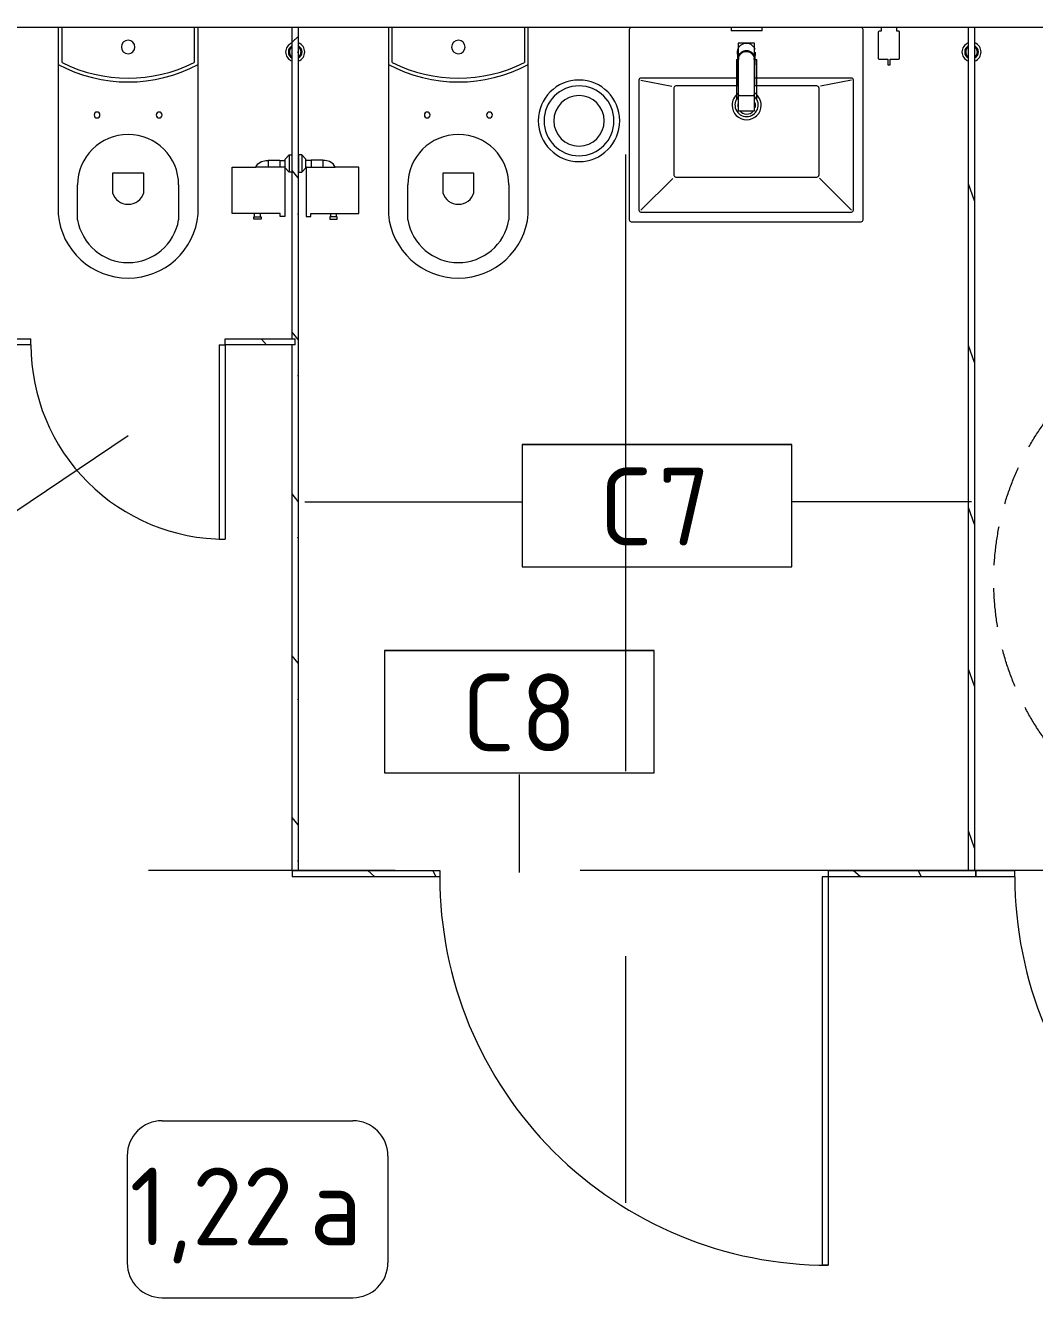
# Model space of a CAD drawing. Header units: millimetres. Extents: x 957 to 67880, y -2706 to 27400.
# Drawn here: x 39536 to 42133, y 6700 to 9975 of the extents above; entities that cross this region are included whole.
import ezdxf

# ---------------------------------------------------------------- set-up
doc = ezdxf.new("R2010")
doc.units = ezdxf.units.MM
doc.linetypes.add('200_ШТРИХ__ш1_п0_6_', pattern=[160, 100, -60])
doc.linetypes.add('Осевая', pattern=[3175, 635, -476.25, 1587.5, -476.25])
for name, color, linetype, lineweight in [('0-1', 7, 'Continuous', 9), ('A-DETL-GENF', 7, 'Continuous', 9), ('A-DOOR', 7, 'Continuous', 9), ('A-GENM', 7, 'Continuous', 9), ('A-GENM-IDEN', 7, 'Continuous', 9), ('I-FURN-IDEN', 7, 'Continuous', 9), ('I-WALL', 7, 'Continuous', 9), ('P-SANR-FIXT-2', 7, 'Continuous', 13), ('Оси-2', 7, 'Осевая', 9)]:
    doc.layers.add(name, color=color, linetype=linetype, lineweight=lineweight)
for name, color, linetype, lineweight, true_color in [('A-DOOR-1', 7, 'Continuous', 9, 0xc0c0c0), ('I-FURN-1', 9, 'Continuous', 9, 0x808080), ('I-FURN-2', 9, '200_ШТРИХ__ш1_п0_6_', 9, 0x808080), ('P-SANR-FIXT-1', 9, 'Continuous', 13, 0x808080)]:
    doc.layers.add(name, color=color, linetype=linetype, lineweight=lineweight, true_color=true_color)
doc.styles.add('GOST Common_4', font='GOST_Common.ttf', dxfattribs={"height": 200})
pattern_1 = [(288.435, (99033.21, 7791), (416.50086, -832.99954), [158.05, -1159.038]), (319.399, (99083.19, 7641.06), (2499.010644, -2082.486787), [76.799, -3763.143]), (316.848, (98725, 7591.08), (6247.5402574, -5830.957739), [182.691, -8951.868]), (289.983, (98858.28, 7466.13), (1249.49393, -3332.002656), [97.5, -4777.508]), (270, (98891.6, 7791), (416.5, -416.5), [83.3, -333.2]), (298.443, (98891.6, 7707.7), (-2915.5071394, 5414.4962996), [227.365, -11140.87]), (264.289, (98999.89, 7507.78), (416.5263, 3748.496867), [83.716, -4102.058]), (309.806, (98991.56, 7424.48), (-1666.01521, 2082.48651), [65.059, -3187.91])]

# ---------------------------------------------------------------- blocks, each defined once
blk = doc.blocks.new('FRT_2D_Символ _разворот МГН_1 - D1_4_Символ доступности разворота МГН _360__-18618045-План расстановки мебели и оборудования 3 этажа в осях 23-33')
at = {"layer": 'I-FURN-1'}
for p, q in [((0, 60.4), (0, -59.6)), ((-65, 0), (65, 0))]:
    blk.add_line(p, q, dxfattribs=at)
at = {"layer": 'I-FURN-2'}
for p, q in [((-300, 325.4), (-300, -185.8)), ((-300, 325.4), (-200, 325.4)), ((-200, 195.4), (-200, 325.4)), ((200, 325.4), (300, 325.4)), ((200, 195.4), (200, 325.4)), ((300, 325.4), (300, -185.8)), ((-200, 195.4), (200, 195.4)), ((-300, -185.8), (-250, -185.8)), ((-250, -185.8), (-250, -435.8)), ((300, -185.8), (250, -185.8)), ((250, -185.8), (250, -435.8)), ((-200, -435.8), (-250, -435.8)), ((-200, -435.8), (-200, -645.8)), ((200, -435.8), (250, -435.8)), ((200, -435.8), (200, -645.8)), ((-200, -645.8), (200, -645.8))]:
    blk.add_line(p, q, dxfattribs=at)
blk.add_circle((0, 0), 700, dxfattribs=at)
blk = doc.blocks.new('FP_175-План расстановки мебели и оборудования 3 этажа в осях 23-33')
at = {"layer": 'A-GENM'}
for p, q in [((19.3, 8), (20.4, 6.8)), ((20.4, 6.8), (21.4, 5.5)), ((21.4, 5.5), (22.4, 4.3)), ((22.4, 4.3), (23.5, 3.1)), ((23.5, 3.1), (24.6, 1.8)), ((24.6, 1.8), (25.6, 0.6)), ((25.6, 0.6), (26.7, -0.6)), ((26.7, -0.6), (27.8, -1.8)), ((27.8, -1.8), (28.9, -3.1)), ((28.9, -3.1), (30.1, -4.3)), ((30.1, -4.3), (31.2, -5.5)), ((31.2, -5.5), (32.3, -6.8)), ((32.3, -6.8), (33.5, -8))]:
    blk.add_line(p, q, dxfattribs=at)
blk = doc.blocks.new('131_Сантехническая перегородка 7 - СП-1-30858579-План расстановки мебели и оборудования 3 этажа в осях 23-33')
at = {"layer": 'A-GENM'}
h = blk.add_hatch(dxfattribs=at)
h.set_pattern_fill('FP_40', color=256, style=0, pattern_type=2)
h.set_pattern_definition([(198.435, (9964.92, -97651.21), (-832.99954, -416.50086), [158.05, -1159.038]), (229.399, (9814.98, -97701.19), (-2082.486787, -2499.010644), [76.799, -3763.143]), (226.848, (9765, -97343), (-5830.957739, -6247.5402574), [182.691, -8951.868]), (199.983, (9640.05, -97476.28), (-3332.002656, -1249.49393), [97.5, -4777.508]), (180, (9964.9, -97509.6), (-416.5, -416.5), [83.3, -333.2]), (208.443, (9881.62, -97509.6), (5414.4962996, 2915.5071394), [227.365, -11140.87]), (174.289, (9681.7, -97617.89), (3748.496867, -416.5263), [83.716, -4102.058]), (219.806, (9598.4, -97609.56), (2082.48651, 1666.01521), [65.059, -3187.91])])
h.paths.add_polyline_path([(2165.9, 8), (45.9, 8), (45.9, -8), (796.9, -8), (796.9, 0), (812.9, 0), (812.9, -8), (2165.9, -8)])
for p, q in [((-4.1, 8), (45.9, 8)), ((45.9, 8), (2165.9, 8)), ((45.9, -8), (-4.1, -8)), ((796.9, -8), (45.9, -8)), ((2165.9, -8), (812.9, -8))]:
    blk.add_line(p, q, dxfattribs=at)
at = {"layer": 'A-GENM', "flags": 128}
for points in [[(71.5, 8), (71.1, 8.5), (70.8, 9), (70.4, 9.5), (70, 9.9), (69.6, 10.4), (69.2, 10.8), (68.8, 11.2), (68.3, 11.6), (67.8, 12), (67.3, 12.3), (66.8, 12.7), (66.3, 13), (65.8, 13.3), (65.3, 13.6), (64.7, 13.8), (64.2, 14), (63.6, 14.3), (63, 14.4), (62.4, 14.6), (61.9, 14.7), (61.3, 14.9), (60.7, 14.9), (60.1, 15), (59.5, 15.1), (58.9, 15.1), (58.3, 15.1), (57.7, 15), (57.1, 15), (56.5, 14.9), (55.9, 14.8), (55.3, 14.7), (54.7, 14.5), (54.1, 14.4), (53.5, 14.2), (53, 13.9), (52.4, 13.7), (51.9, 13.4), (51.4, 13.2), (50.8, 12.9), (50.3, 12.5), (49.8, 12.2), (49.3, 11.8), (48.9, 11.4), (48.4, 11), (48, 10.6), (47.6, 10.2), (47.2, 9.7), (46.8, 9.3), (46.4, 8.8), (46.1, 8.3), (45.9, 8)], [(45.9, -8), (46.3, -8.5), (46.6, -9), (47, -9.5), (47.4, -9.9), (47.8, -10.4), (48.2, -10.8), (48.6, -11.2), (49.1, -11.6), (49.6, -12), (50, -12.3), (50.5, -12.7), (51.1, -13), (51.6, -13.3), (52.1, -13.6), (52.7, -13.8), (53.2, -14), (53.8, -14.3), (54.4, -14.4), (54.9, -14.6), (55.5, -14.7), (56.1, -14.9), (56.7, -14.9), (57.3, -15), (57.9, -15.1), (58.5, -15.1), (59.1, -15.1), (59.7, -15), (60.3, -15), (60.9, -14.9), (61.5, -14.8), (62.1, -14.7), (62.7, -14.5), (63.3, -14.4), (63.8, -14.2), (64.4, -13.9), (65, -13.7), (65.5, -13.4), (66, -13.2), (66.6, -12.9), (67.1, -12.5), (67.6, -12.2), (68, -11.8), (68.5, -11.4), (69, -11), (69.4, -10.6), (69.8, -10.2), (70.2, -9.7), (70.6, -9.3), (70.9, -8.8), (71.3, -8.3), (71.5, -8)]]:
    blk.add_lwpolyline(points, dxfattribs=at)
at = {"layer": 'A-GENM'}
for radius, start, end in [(24.6, 19.9113, 160.0887), (17.6, 28.9731, 151.0269), (15.1, 78.8699, 146.2189), (15.1, 33.7811, 53.124), (24.6, 199.9113, 340.0887), (17.6, 208.9731, 331.0269), (15.1, 213.7811, 233.124), (15.1, 258.8699, 326.2189)]:
    blk.add_arc((58.7, 0), radius, start, end, dxfattribs=at)
blk.add_blockref('FP_175-План расстановки мебели и оборудования 3 этажа в осях 23-33', (0, 0), dxfattribs=at)
blk = doc.blocks.new('131_Сантехническая перегородка_Дверь МГН - СД-1-30883454-План расстановки мебели и оборудования 3 этажа в осях 23-33')
at = {"layer": 'A-DOOR'}
h = blk.add_hatch(dxfattribs=at)
h.set_pattern_fill('FP_42', color=256, style=0, pattern_type=2)
h.set_pattern_definition(pattern_1)
h.paths.add_polyline_path([(1390, 8), (1010, 8), (1010, -8), (1390, -8)])
at = {"layer": 'A-GENM'}
h = blk.add_hatch(dxfattribs=at)
h.set_pattern_fill('FP_42', color=256, style=0, pattern_type=2)
h.set_pattern_definition(pattern_1)
h.paths.add_polyline_path([(-350.5, 8), (-370, 8), (-370, -8), (10, -8), (10, 8)])
at = {"layer": 'A-DOOR-1'}
for p, q in [((10, 1008), (26, 1008)), ((10, 8), (10, 1008)), ((26, 8), (26, 1008)), ((10, 8), (26, 8))]:
    blk.add_line(p, q, dxfattribs=at)
blk.add_arc((10, 8), 1000, 360, 90, dxfattribs=at)
at = {"layer": 'A-GENM'}
for p, q in [((-370, 8), (10, 8)), ((-370, -8), (-370, 8)), ((10, -8), (10, 8)), ((1010, 8), (1390, 8)), ((1010, -8), (1010, 8)), ((1390, -8), (1390, 8)), ((10, -8), (-370, -8)), ((1390, -8), (1010, -8))]:
    blk.add_line(p, q, dxfattribs=at)
blk = doc.blocks.new('131_Сантехническая перегородка_Дверь 5 - СД-1-V179-План расстановки мебели и оборудования 3 этажа в осях 23-33')
at = {"layer": 'A-GENM'}
h = blk.add_hatch(dxfattribs=at)
h.set_pattern_fill('FP_46', color=256, style=0, pattern_type=2)
h.set_pattern_definition([(288.435, (97721.21, 9160), (416.50086, -832.99954), [158.05, -1159.038]), (319.399, (97771.19, 9010.06), (2499.010644, -2082.486787), [76.799, -3763.143]), (316.848, (97413, 8960.08), (6247.5402574, -5830.957739), [182.691, -8951.868]), (289.983, (97546.28, 8835.13), (1249.49393, -3332.002656), [97.5, -4777.508]), (270, (97579.6, 9160), (416.5, -416.5), [83.3, -333.2]), (298.443, (97579.6, 9076.7), (-2915.5071394, 5414.4962996), [227.365, -11140.87]), (264.289, (97687.89, 8876.78), (416.5263, 3748.496867), [83.716, -4102.058]), (309.806, (97679.56, 8793.48), (-1666.01521, 2082.48651), [65.059, -3187.91])])
h.paths.add_polyline_path([(78, 8), (70, 8), (70, -8), (250, -8), (250, 8)])
at = {"layer": 'A-DOOR-1'}
for p, q in [((266, 508), (250, 508)), ((250, 8), (250, 508)), ((266, 8), (266, 508)), ((266, 8), (250, 8))]:
    blk.add_line(p, q, dxfattribs=at)
blk.add_arc((250, 8), 500, 360, 90, dxfattribs=at)
at = {"layer": 'A-GENM'}
for p, q in [((70, 8), (250, 8)), ((70, 8), (70, -8)), ((250, 8), (250, -8)), ((750, 8), (930, 8)), ((750, 8), (750, -8)), ((930, 8), (930, -8)), ((250, -8), (70, -8)), ((930, -8), (750, -8))]:
    blk.add_line(p, q, dxfattribs=at)
blk = doc.blocks.new('131_Сантехническая перегородка 7 - СП-1-V194-План расстановки мебели и оборудования 3 этажа в осях 23-33')
at = {"layer": 'A-GENM'}
h = blk.add_hatch(dxfattribs=at)
h.set_pattern_fill('FP_56', color=256, style=0, pattern_type=2)
h.set_pattern_definition([(198.435, (9964.92, -99391.71), (-832.99954, -416.50086), [158.05, -1159.038]), (229.399, (9814.98, -99441.69), (-2082.486787, -2499.010644), [76.799, -3763.143]), (226.848, (9765, -99083.5), (-5830.957739, -6247.5402574), [182.691, -8951.868]), (199.983, (9640.05, -99216.78), (-3332.002656, -1249.49393), [97.5, -4777.508]), (180, (9964.9, -99250.1), (-416.5, -416.5), [83.3, -333.2]), (208.443, (9881.62, -99250.1), (5414.4962996, 2915.5071394), [227.365, -11140.87]), (174.289, (9681.7, -99358.39), (3748.496867, -416.5263), [83.716, -4102.058]), (219.806, (9598.4, -99350.06), (2082.48651, 1666.01521), [65.059, -3187.91])])
h.paths.add_polyline_path([(2165.9, 8), (45.9, 8), (45.9, -8), (2165.9, -8)])
for p, q in [((-4.1, 8), (45.9, 8)), ((45.9, 8), (2165.9, 8)), ((45.9, -8), (-4.1, -8)), ((2165.9, -8), (45.9, -8))]:
    blk.add_line(p, q, dxfattribs=at)
at = {"layer": 'A-GENM', "flags": 128}
for points in [[(71.5, 8), (71.1, 8.5), (70.8, 9), (70.4, 9.5), (70, 9.9), (69.6, 10.4), (69.2, 10.8), (68.8, 11.2), (68.3, 11.6), (67.8, 12), (67.3, 12.3), (66.8, 12.7), (66.3, 13), (65.8, 13.3), (65.3, 13.6), (64.7, 13.8), (64.2, 14), (63.6, 14.3), (63, 14.4), (62.4, 14.6), (61.9, 14.7), (61.3, 14.9), (60.7, 14.9), (60.1, 15), (59.5, 15.1), (58.9, 15.1), (58.3, 15.1), (57.7, 15), (57.1, 15), (56.5, 14.9), (55.9, 14.8), (55.3, 14.7), (54.7, 14.5), (54.1, 14.4), (53.5, 14.2), (53, 13.9), (52.4, 13.7), (51.9, 13.4), (51.4, 13.2), (50.8, 12.9), (50.3, 12.5), (49.8, 12.2), (49.3, 11.8), (48.9, 11.4), (48.4, 11), (48, 10.6), (47.6, 10.2), (47.2, 9.7), (46.8, 9.3), (46.4, 8.8), (46.1, 8.3), (45.9, 8)], [(45.9, -8), (46.3, -8.5), (46.6, -9), (47, -9.5), (47.4, -9.9), (47.8, -10.4), (48.2, -10.8), (48.6, -11.2), (49.1, -11.6), (49.6, -12), (50, -12.3), (50.5, -12.7), (51.1, -13), (51.6, -13.3), (52.1, -13.6), (52.7, -13.8), (53.2, -14), (53.8, -14.3), (54.4, -14.4), (54.9, -14.6), (55.5, -14.7), (56.1, -14.9), (56.7, -14.9), (57.3, -15), (57.9, -15.1), (58.5, -15.1), (59.1, -15.1), (59.7, -15), (60.3, -15), (60.9, -14.9), (61.5, -14.8), (62.1, -14.7), (62.7, -14.5), (63.3, -14.4), (63.8, -14.2), (64.4, -13.9), (65, -13.7), (65.5, -13.4), (66, -13.2), (66.6, -12.9), (67.1, -12.5), (67.6, -12.2), (68, -11.8), (68.5, -11.4), (69, -11), (69.4, -10.6), (69.8, -10.2), (70.2, -9.7), (70.6, -9.3), (70.9, -8.8), (71.3, -8.3), (71.5, -8)]]:
    blk.add_lwpolyline(points, dxfattribs=at)
at = {"layer": 'A-GENM'}
for radius, start, end in [(24.6, 19.9113, 160.0887), (17.6, 28.9731, 151.0269), (15.1, 78.8699, 146.2189), (15.1, 33.7811, 53.124), (24.6, 199.9113, 340.0887), (17.6, 208.9731, 331.0269), (15.1, 213.7811, 233.124), (15.1, 258.8699, 326.2189)]:
    blk.add_arc((58.7, 0), radius, start, end, dxfattribs=at)
blk = doc.blocks.new('131_Сантехническая перегородка_Дверь МГН 2 - СД-1-30897608-План расстановки мебели и оборудования 3 этажа в осях 23-33')
at = {"layer": 'A-DOOR'}
h = blk.add_hatch(dxfattribs=at)
h.set_pattern_fill('FP_59', color=256, style=0, pattern_type=2)
h.set_pattern_definition([(288.435, (100513.21, 7791), (416.50086, -832.99954), [158.05, -1159.038]), (319.399, (100563.19, 7641.06), (2499.010644, -2082.486787), [76.799, -3763.143]), (316.848, (100205, 7591.08), (6247.5402574, -5830.957739), [182.691, -8951.868]), (289.983, (100338.28, 7466.13), (1249.49393, -3332.002656), [97.5, -4777.508]), (270, (100371.6, 7791), (416.5, -416.5), [83.3, -333.2]), (298.443, (100371.6, 7707.7), (-2915.5071394, 5414.4962996), [227.365, -11140.87]), (264.289, (100479.89, 7507.78), (416.5263, 3748.496867), [83.716, -4102.058]), (309.806, (100471.56, 7424.48), (-1666.01521, 2082.48651), [65.059, -3187.91])])
h.paths.add_polyline_path([(-56.5, 8), (-427.5, 8), (-427.5, -8), (10, -8), (10, 8)])
at = {"layer": 'A-DOOR-1'}
for p, q in [((10, 1008), (26, 1008)), ((10, 8), (10, 1008)), ((26, 8), (26, 1008)), ((10, 8), (26, 8))]:
    blk.add_line(p, q, dxfattribs=at)
blk.add_arc((10, 8), 1000, 360, 90, dxfattribs=at)
at = {"layer": 'A-GENM'}
for p, q in [((-427.5, 8), (10, 8)), ((10, 8), (10, -8)), ((1010, 8), (1110, 8)), ((1010, 8), (1010, -8)), ((1110, 8), (1110, -8)), ((10, -8), (-427.5, -8)), ((1110, -8), (1010, -8))]:
    blk.add_line(p, q, dxfattribs=at)
blk = doc.blocks.new('WC Seat_2 with Cistern-Wall Based - SE22-33487382-План расстановки мебели и оборудования 3 этажа в осях 23-33')
at = {"layer": 'P-SANR-FIXT-1'}
for p, q in [((-5, 410.5), (-5, 500.5)), ((255, 500.5), (255, 410.5)), ((-55, 485.5), (-55, 100.5)), ((305, 100.5), (305, 485.5)), ((85, 430.5), (85, 380.5)), ((165, 380.5), (165, 430.5)), ((85, 380.5), (165, 380.5)), ((-55, 100.5), (-55, 5.5)), ((305, 5.5), (305, 100.5)), ((-45, 5.5), (-45, 95.6)), ((295, 95.6), (295, 5.5))]:
    blk.add_line(p, q, dxfattribs=at)
for centre, radius, start, end in [((125, 469.8), 180.7, 4.9791, 175.0209), ((125, 478.7), 131.8, 9.5273, 170.4727), ((125, 418.8), 41.7, 16.2602, 163.7398), ((125, 410.5), 130, 180, 360), ((45, 230.5), 7.5, 0, 180), ((45, 230.5), 7.5, 180, 360), ((205, 230.5), 7.5, 0, 180), ((205, 230.5), 7.5, 180, 360), ((125, -237), 382.5, 61.9275, 118.0725), ((125, -247), 382.5, 63.6122, 116.3878), ((125, 55.5), 17.5, 0, 180), ((125, 55.5), 17.5, 180, 360)]:
    blk.add_arc(centre, radius, start, end, dxfattribs=at)
blk = doc.blocks.new('сифон - Для раковины-30615598-План расстановки мебели и оборудования 3 этажа в осях 23-33')
at = {"layer": 'P-SANR-FIXT-1'}
for p, q in [((199.2, 40), (191.1, 40)), ((191.1, -40), (191.1, 40)), ((116.7, 26), (15, 26)), ((116.7, 26), (116.7, 22.5)), ((15, -26), (116.7, -26)), ((116.7, -20.6), (116.7, -26)), ((191.1, -40), (199.2, -40))]:
    blk.add_line(p, q, dxfattribs=at)
for start, end in [(46.114, 180), (180, 315)]:
    blk.add_arc((0, 0), 30, start, end, dxfattribs=at)
blk = doc.blocks.new('раковина - 400 x 500mm-30615599-План расстановки мебели и оборудования 3 этажа в осях 23-33')
at = {"layer": 'P-SANR-FIXT-1'}
for p, q in [((-249.5, -5), (-249.5, -495)), ((352.5, -495), (352.5, -5)), ((31, -130), (-219.5, -130)), ((322.5, -130), (73, -130)), ((-224.5, -135), (-224.5, -470)), ((-219.5, -135), (-139.5, -151)), ((-134.5, -155), (-134.5, -380)), ((-126, -150), (-129.5, -150)), ((31, -150), (-126, -150)), ((233.5, -150), (73, -150)), ((238.5, -155), (238.5, -380)), ((322.5, -135), (242.8, -150.5)), ((327.5, -470), (327.5, -135)), ((-219.5, -470), (-137.6, -388.1)), ((-129.5, -385), (233.5, -385)), ((322.5, -470), (240.2, -387.7)), ((-219.5, -475), (322.5, -475)), ((-244.5, -500), (347.5, -500))]:
    blk.add_line(p, q, dxfattribs=at)
for centre, radius, start, end in [((-244.5, -5), 5, 91.1622, 180), ((347.5, -5), 5, 0, 88.8378), ((-219.5, -135), 5, 90, 180), ((322.5, -135), 5, 0, 90), ((-129.5, -155), 5, 90, 180), ((233.5, -155), 5, 0, 90), ((52.6, -199.9), 37.5, 127.0599, 180), ((52.6, -199.9), 23, 170.0837, 180), ((52.6, -199.9), 37.5, 360, 54.9172), ((52.6, -199.9), 23, 360, 16.8019), ((52.6, -199.9), 37.5, 180, 360), ((52.6, -199.9), 23, 180, 189.9157), ((52.6, -199.9), 23, 219.6404, 320.0581), ((52.6, -199.9), 23, 343.1956, 360), ((-129.5, -380), 5, 180, 270), ((233.5, -380), 5, 270, 360), ((-219.5, -470), 5, 180, 270), ((322.5, -470), 5, 270, 0), ((-244.5, -495), 5, 180, 270), ((347.5, -495), 5, 270, 0)]:
    blk.add_arc(centre, radius, start, end, dxfattribs=at)
blk = doc.blocks.new('смеситель для раковины - Default-V199-План расстановки мебели и оборудования 3 этажа в осях 23-33')
at = {"layer": '0-1'}
for p, q in [((21, 151.6), (-21, 151.6)), ((20.3, 111.8), (-20.3, 111.8)), ((-22.8, 2.9), (-21.7, 15.4)), ((-20.7, 17.2), (-20.7, 16.7)), ((-20.3, 19.4), (-20.3, 15.8)), ((20.3, 15.8), (20.3, 19.4)), ((20.8, 16.7), (20.8, 17.2))]:
    blk.add_line(p, q, dxfattribs=at)
at = {"layer": '0-1', "flags": 128}
for points in [[(-21, 151.3), (-21, 147.9), (-21, 145.7), (-21, 145.2), (-21, 144.9), (-21, 144.8), (-21, 144.7), (-21, 144.7)], [(21, 89.1), (21, 88.6), (21, 88.3), (21, 88.3)], [(21.7, 15.4), (22.3, 8.3), (22.8, 2.9)]]:
    blk.add_lwpolyline(points, dxfattribs=at)
at = {"layer": 'P-SANR-FIXT-1'}
for p, q in [((21, 151.6), (-21, 151.6)), ((-21, 151.6), (-21, -23)), ((21, -23), (21, 151.6)), ((-20.3, 111.8), (-20.3, 111.8)), ((-20.3, 111.8), (-20.3, 109.7)), ((20.3, 109.7), (20.3, 111.8)), ((20.3, 111.8), (20.3, 111.8)), ((-21, -23), (21, -23))]:
    blk.add_line(p, q, dxfattribs=at)
at = {"layer": 'P-SANR-FIXT-1', "flags": 128}
for points in [[(-21, 144), (-21, 91), (-21, 37.9)], [(21, 37.9), (21, 91), (21, 144)], [(-20.3, 19.4), (-20.3, 60.2), (-20.3, 109.7)], [(20.3, 109.7), (20.3, 60.2), (20.3, 19.4)], [(21, 17.1), (21, 22.3), (21, 27.5), (21, 32.7), (21, 37.9)], [(-20.3, 15.8), (-20.3, 17.1), (-20.3, 18.4)], [(20.3, 18.4), (20.3, 17.1), (20.3, 15.8)], [(21, 15.1), (21, 15.6), (21, 16.1), (21, 16.6), (21, 17.1)], [(22.9, -1.8), (22.4, 2.9), (22, 7.6), (21.5, 12.3), (21.1, 17.1)], [(21.1, 17.1), (21.5, 12.3), (22, 7.6), (22.4, 2.9), (22.9, -1.8)]]:
    blk.add_lwpolyline(points, dxfattribs=at)
at = {"layer": 'P-SANR-FIXT-1'}
for centre, major_axis, ratio, start_param, end_param in [((-9809.3, 72.1), (-9788.3, 0.5), 0.986286, 3.135948, 3.138103), ((0, 17.2), (20.8, 0), 0.98634, 3.060685, 3.141593), ((0, 17.2), (20.8, 0), 0.98634, 3.141593, 3.395551), ((0, 17.2), (20.8, 0), 0.98634, 3.707105, 3.769911), ((0, 17.2), (20.8, 0), 0.98634, 5.654867, 5.717635), ((0, 17.2), (-20.8, 0), 0.98634, 2.887544, 3.141593), ((0, 17.2), (20.8, 0), 0.98634, 0, 0.080911), ((0, 17.2), (20.8, 0), 0.98634, 4.154533, 5.270098)]:
    blk.add_ellipse(centre, major_axis=major_axis, ratio=ratio, start_param=start_param, end_param=end_param, dxfattribs=at)
for points, knots in [([(-21, 151.6), (-21, 151.7), (-21, 151.5), (-21, 150.5), (-21, 148.7), (-21, 146.9), (-21, 145.2), (-21, 144.4), (-21, 144)], [0.4444444, 0.4444444, 0.4444444, 0.4444444, 0.5555556, 0.6666667, 0.7777778, 0.8888889, 0.9444444, 1, 1, 1, 1]), ([(21, 144), (21, 144.4), (21, 145.2), (21, 146.9), (21, 148.7), (21, 150.5), (21, 151.5), (21, 151.7), (21, 151.6)], [0, 0, 0, 0, 0.0555556, 0.1111111, 0.2222222, 0.3333333, 0.4444444, 0.5555556, 0.5555556, 0.5555556, 0.5555556]), ([(-21.8, 13.9), (-21.8, 14.6), (-21.7, 16.1), (-21.6, 18.9), (-21.5, 22.1), (-21.5, 25.2), (-21.4, 27.9), (-21.4, 30), (-21.4, 31.8), (-21.3, 33.4), (-21.3, 34.5), (-21.3, 35.6), (-21.3, 37), (-21.3, 38.7), (-21.2, 41), (-21.2, 44.2), (-21.2, 48.8), (-21.1, 54.3), (-21.1, 59.3), (-21.1, 63.2), (-21.1, 66.1), (-21.1, 68.8), (-21.1, 72.5), (-21, 78.9), (-21, 84.5), (-21, 88.1)], [0, 0, 0, 0, 0.083333, 0.166667, 0.25, 0.333333, 0.375, 0.416667, 0.458333, 0.479167, 0.5, 0.520833, 0.541667, 0.583333, 0.625, 0.666667, 0.708333, 0.75, 0.791667, 0.8125, 0.833333, 0.854167, 0.875, 0.916667, 1, 1, 1, 1]), ([(21, 88.1), (21, 84.5), (21, 78.9), (21.1, 72.5), (21.1, 68.8), (21.1, 66.1), (21.1, 63.2), (21.1, 59.3), (21.2, 54.3), (21.2, 48.8), (21.2, 44.2), (21.3, 41), (21.3, 38.7), (21.3, 37), (21.3, 35.6), (21.3, 34.5), (21.3, 33.4), (21.4, 31.8), (21.4, 30), (21.4, 27.9), (21.5, 25.2), (21.5, 22.1), (21.6, 18.9), (21.7, 16.1), (21.8, 14.6), (21.8, 13.9)], [0, 0, 0, 0, 0.083333, 0.125, 0.145833, 0.166667, 0.1875, 0.208333, 0.25, 0.291667, 0.333333, 0.375, 0.416667, 0.458333, 0.479167, 0.5, 0.520833, 0.541667, 0.583333, 0.625, 0.666667, 0.75, 0.833333, 0.916667, 1, 1, 1, 1]), ([(-21.1, 17.1), (-21.2, 16.5), (-21.3, 15.4), (-21.5, 13.7), (-21.6, 11.8), (-21.9, 9.3), (-22.1, 7.6), (-22.4, 5.3), (-22.6, 3), (-22.8, 1.4), (-22.9, 0.3)], [0, 0, 0, 0, 0.1, 0.2, 0.3, 0.4, 0.6, 0.7, 0.8, 1, 1, 1, 1]), ([(-22.6, 3.6), (-22.6, 3.8), (-22.5, 4.4), (-22.4, 5.5), (-22.3, 6.9), (-22.2, 8.4), (-22, 10.9), (-21.9, 12.9), (-21.8, 13.9)], [0.3178487, 0.3178487, 0.3178487, 0.3178487, 0.375, 0.5, 0.625, 0.75, 0.875, 1, 1, 1, 1]), ([(-3.4, -3.5), (-5.6, -3.1), (-10.1, -1.7), (-14.7, 1.9), (-17.6, 5.5), (-19.3, 8.4), (-20.5, 11.7), (-20.9, 13.9), (-21, 15)], [0.5555556, 0.5555556, 0.5555556, 0.5555556, 0.6666667, 0.7777778, 0.8333333, 0.8888889, 0.9444444, 1, 1, 1, 1]), ([(20.3, 19.4), (20.3, 18.2), (20.2, 15.9), (19.3, 12.3), (18, 9.6), (16.8, 7.5), (15.7, 6), (14.5, 4.7), (12.8, 3), (10.4, 1.2), (7.1, -0.4), (2.4, -1.7), (-2.5, -1.7), (-7.1, -0.4), (-10.9, 1.5), (-13.6, 3.7), (-15.4, 5.7), (-16.5, 7.1), (-17.7, 9), (-18.9, 11.5), (-20, 15), (-20.3, 17.7), (-20.3, 19.4)], [0, 0, 0, 0, 0.055556, 0.111111, 0.166667, 0.194444, 0.222222, 0.25, 0.277778, 0.333333, 0.388889, 0.444444, 0.555556, 0.611111, 0.666667, 0.75, 0.770833, 0.791667, 0.833333, 0.875, 0.916667, 1, 1, 1, 1]), ([(20.3, 15.8), (20.3, 13.7), (19.8, 10.7), (17.9, 6.9), (16.3, 4.7), (14.8, 3.1), (13, 1.5), (11.1, 0.2), (9, -0.8), (7.3, -1.5), (5.5, -2), (3.6, -2.4), (1.4, -2.7), (-0.9, -2.7), (-3.3, -2.5), (-5.5, -2), (-7.7, -1.3), (-9.8, -0.4), (-11.7, 0.6), (-13.5, 1.9), (-15.1, 3.4), (-16.9, 5.4), (-19.5, 9.5), (-20.3, 13.2), (-20.3, 15.8)], [0, 0, 0, 0, 0.111111, 0.166667, 0.222222, 0.25, 0.277778, 0.333333, 0.361111, 0.388889, 0.416667, 0.444444, 0.479167, 0.513889, 0.548611, 0.583333, 0.618056, 0.652778, 0.6875, 0.722222, 0.756944, 0.791667, 0.861111, 1, 1, 1, 1]), ([(21, 15.1), (20.9, 14), (20.5, 11.7), (19.3, 8.5), (17.6, 5.5), (14.8, 1.9), (11.1, -0.9), (6.8, -2.8), (3.4, -3.6), (0, -3.8), (-2.2, -3.7), (-3.4, -3.5)], [0, 0, 0, 0, 0.0555556, 0.1111111, 0.1666667, 0.2222222, 0.3333333, 0.3888889, 0.4444444, 0.5, 0.5555556, 0.5555556, 0.5555556, 0.5555556]), ([(21.1, 19.2), (21.3, 18.6), (21.7, 16.8), (21.8, 15.1), (21.8, 13.9)], [0.8206896, 0.8206896, 0.8206896, 0.8206896, 0.8888889, 1, 1, 1, 1]), ([(21.1, 17.1), (21.1, 16.7), (21.2, 16), (21.3, 15), (21.4, 13.9), (21.6, 12.5), (21.8, 10.8), (22, 8.7), (22.2, 6.9), (22.4, 5.5), (22.5, 4.5), (22.6, 3.4), (22.7, 2.4), (22.8, 1.5), (22.9, 0.8), (22.9, 0.4), (22.9, 0.3)], [0, 0, 0, 0, 0.0625, 0.125, 0.1875, 0.25, 0.375, 0.5, 0.625, 0.6875, 0.75, 0.8125, 0.875, 0.9375, 0.96875, 1, 1, 1, 1]), ([(21.8, 13.9), (21.8, 13.3), (21.9, 11.9), (22, 10), (22.2, 8.4), (22.2, 7.3), (22.3, 6.4), (22.4, 5.2), (22.6, 3.7), (22.8, 2), (22.9, 0.8), (22.9, 0.3)], [0, 0, 0, 0, 0.083333, 0.166667, 0.25, 0.333333, 0.416667, 0.5, 0.666667, 0.833333, 1, 1, 1, 1]), ([(22.1, 7), (22.2, 6.5), (22.8, 4.3), (23, 2), (22.9, 0.3)], [0.8, 0.8, 0.8, 0.8, 0.85, 1, 1, 1, 1]), ([(22.9, -1.8), (22.6, -4.5), (21.7, -8.2), (19.1, -12.8), (16.7, -15.9), (13.7, -18.5), (10.4, -20.6), (6.8, -22.1), (3.4, -22.8), (0.5, -23), (-2.9, -22.9), (-6.8, -22.1), (-10.7, -20.5), (-13.4, -18.7), (-15.3, -17.2), (-17, -15.4), (-19, -12.9), (-20.6, -10.1), (-21.5, -8), (-21.7, -7.4)], [0, 0, 0, 0, 0.1111111, 0.1666667, 0.2222222, 0.2777778, 0.3333333, 0.3888889, 0.4444444, 0.4791667, 0.5138889, 0.5833333, 0.6527778, 0.6875, 0.7222222, 0.7569444, 0.7916667, 0.8611111, 0.8888889, 0.8888889, 0.8888889, 0.8888889])]:
    blk.add_open_spline(points, degree=3, knots=knots, dxfattribs=at)
for points in [[(21, 37.9), (21, 36.1), (21, 32.7), (21.1, 27.5), (21.1, 22.3), (21.1, 18.8), (21.1, 17.1)], [(-22.9, 0.3), (-23, 2.1), (-22.8, 3.8), (-22.4, 5.5)], [(-21.8, 13.9), (-21.8, 15.7), (-21.5, 17.5), (-21.1, 19.2)], [(-21.1, 17.1), (-21.1, 16.7), (-21.1, 16), (-21, 15.3), (-21, 15)], [(21.1, 17.1), (21.1, 16.7), (21.1, 16.1), (21, 15.4), (21, 15.1)], [(22.9, 0.3), (22.8, 1.7), (22.5, 4.5), (22, 8.7), (21.5, 12.9), (21.2, 15.7), (21.1, 17.1)], [(22.9, 0.3), (22.9, -0.1), (22.9, -0.4), (22.9, -0.8)]]:
    blk.add_open_spline(points, degree=3, dxfattribs=at)
blk = doc.blocks.new('мусорная корзина - Round_ Metal-V200-План расстановки мебели и оборудования 3 этажа в осях 23-33')
at = {"layer": 'P-SANR-FIXT-1'}
for radius, start, end in [(105, 0, 180), (90, 360, 180), (65, 0, 180), (105, 180, 360), (90, 180, 360), (65, 180, 360)]:
    blk.add_arc((0, 0), radius, start, end, dxfattribs=at)
blk = doc.blocks.new('TOY_Диспансер мыло - Дозатор Elegance new 11654 019001 хром-30721027-План расстановки мебели и оборудования 3 этажа в осях 23-33')
at = {"layer": 'A-GENM'}
for p, q in [((127.9, 101.6), (122.2, 101.6)), ((122.2, 101.6), (122.2, 86.7)), ((127.9, 86.7), (127.9, 101.6)), ((97.5, 84.7), (97.5, 17)), ((122.2, 86.7), (99.5, 86.7)), ((150.5, 86.7), (127.9, 86.7)), ((152.5, 17), (152.5, 84.7)), ((99.5, 15), (105, 15)), ((105, 15), (105, 5.5)), ((145, 5.5), (145, 15)), ((145, 15), (150.5, 15))]:
    blk.add_line(p, q, dxfattribs=at)
for centre, start, end in [((99.5, 84.7), 90, 180), ((150.5, 84.7), 360, 90), ((99.5, 17), 180, 270), ((150.5, 17), 270, 360)]:
    blk.add_arc(centre, 2, start, end, dxfattribs=at)
blk = doc.blocks.new('Sanitary_Toilet-Accessories_Gessi_Wall-mounted-paper-roll-holder-65449 - Chrome-V212-План расстановки мебели и оборудования 3 этажа в осях 23-33')
at = {"layer": 'A-DETL-GENF'}
for p, q in [((97689.8, 9626.5), (97689.8, 9628)), ((97689.8, 9628), (97719.8, 9628)), ((97719.8, 9628), (97719.8, 9626.5)), ((97733.3, 9630), (97744.3, 9641.5)), ((97733.3, 9626.5), (97733.3, 9630)), ((97733.3, 9609.5), (97733.3, 9628)), ((97744.3, 9641.5), (97751.5, 9641.5)), ((97744.3, 9641.4), (97744.3, 9596.7)), ((97597.5, 9490.5), (97597.5, 9609.5)), ((97597.5, 9609.5), (97657.8, 9609.5)), ((97657.8, 9609.5), (97663.4, 9617.9)), ((97733.3, 9609.5), (97657.8, 9609.5)), ((97663.4, 9617.9), (97673, 9624.3)), ((97673, 9624.3), (97684.3, 9626.5)), ((97684.3, 9626.5), (97689.8, 9626.5)), ((97689.8, 9626.5), (97689.8, 9609.5)), ((97719.8, 9626.5), (97719.8, 9609.5)), ((97719.8, 9626.5), (97733.3, 9626.5)), ((97733.3, 9611.5), (97732.5, 9609.5)), ((97732.5, 9609.5), (97732.5, 9483)), ((97733.3, 9608), (97733.3, 9611.5)), ((97744.3, 9596.6), (97733.3, 9608)), ((97751.5, 9596.5), (97744.3, 9596.6)), ((97654.8, 9490.5), (97597.5, 9490.5)), ((97652.8, 9475.5), (97652.8, 9481.5)), ((97652.8, 9481.5), (97654.8, 9481.5)), ((97671.8, 9475.5), (97652.8, 9475.5)), ((97669.8, 9490.5), (97654.8, 9490.5)), ((97654.8, 9481.5), (97654.8, 9490.5)), ((97654.8, 9481.5), (97669.8, 9481.5)), ((97720.5, 9490.5), (97669.8, 9490.5)), ((97669.8, 9490.5), (97669.8, 9481.5)), ((97669.8, 9481.5), (97671.8, 9481.5)), ((97671.8, 9481.5), (97671.8, 9475.5)), ((97720.5, 9483), (97720.5, 9490.5)), ((97732.5, 9483), (97720.5, 9483))]:
    blk.add_line(p, q, dxfattribs=at)
blk = doc.blocks.new('Sanitary_Toilet-Accessories_Gessi_Wall-mounted-paper-roll-holder-65449 - Chrome-30916167-План расстановки мебели и оборудования 3 этажа в осях 23-33')
at = {"layer": 'A-DETL-GENF'}
for p, q in [((97768.3, 9641.5), (97768.3, 9596.5)), ((97776.3, 9641.5), (97768.3, 9641.5)), ((97787.3, 9630), (97776.3, 9641.5)), ((97776.3, 9641.4), (97776.3, 9596.7)), ((97787.3, 9626.5), (97787.3, 9630)), ((97787.3, 9609.5), (97787.3, 9628)), ((97830.8, 9628), (97800.8, 9628)), ((97800.8, 9628), (97800.8, 9626.5)), ((97830.8, 9626.5), (97830.8, 9628)), ((97768.3, 9596.5), (97776.3, 9596.6)), ((97776.3, 9596.6), (97787.3, 9608)), ((97800.8, 9626.5), (97787.3, 9626.5)), ((97787.3, 9611.5), (97788, 9609.5)), ((97787.3, 9608), (97787.3, 9611.5)), ((97787.3, 9609.5), (97862.7, 9609.5)), ((97788, 9609.5), (97788, 9483)), ((97800.8, 9626.5), (97800.8, 9609.5)), ((97830.8, 9626.5), (97830.8, 9609.5)), ((97836.3, 9626.5), (97830.8, 9626.5)), ((97847.6, 9624.3), (97836.3, 9626.5)), ((97857.1, 9617.9), (97847.6, 9624.3)), ((97862.7, 9609.5), (97857.1, 9617.9)), ((97923, 9609.5), (97862.7, 9609.5)), ((97923, 9490.5), (97923, 9609.5)), ((97788, 9483), (97800, 9483)), ((97800, 9490.5), (97850.8, 9490.5)), ((97800, 9483), (97800, 9490.5)), ((97848.8, 9481.5), (97848.8, 9475.5)), ((97850.8, 9481.5), (97848.8, 9481.5)), ((97848.8, 9475.5), (97867.8, 9475.5)), ((97850.8, 9490.5), (97865.8, 9490.5)), ((97850.8, 9490.5), (97850.8, 9481.5)), ((97865.8, 9481.5), (97850.8, 9481.5)), ((97865.8, 9490.5), (97923, 9490.5)), ((97865.8, 9481.5), (97865.8, 9490.5)), ((97867.8, 9481.5), (97865.8, 9481.5)), ((97867.8, 9475.5), (97867.8, 9481.5))]:
    blk.add_line(p, q, dxfattribs=at)
blk = doc.blocks.new('Марка_Мебель - В прямоуг_Balcon_Марка-25523697-План расстановки мебели и оборудования 3 этажа в осях 23-33')
at = {"layer": 'I-FURN-IDEN'}
for p, q in [((-2.455, 2.278), (2.455, 2.278)), ((-3.355, 1.378), (-3.355, -1.384)), ((3.355, 1.378), (3.355, -1.378)), ((-2.461, -2.278), (2.455, -2.278))]:
    blk.add_line(p, q, dxfattribs=at)
for centre, radius, start, end in [((-2.455, 1.378), 0.9, 90, 180), ((2.455, 1.378), 0.9, 0, 90), ((-2.461, -1.384), 0.893, 180, 270), ((2.455, -1.378), 0.9, 270, 0)]:
    blk.add_arc(centre, radius, start, end, dxfattribs=at)
blk = doc.blocks.new('Mark Reiling - Mark Reiling-26174330-План расстановки мебели и оборудования 3 этажа в осях 23-33')
at = {"layer": 'A-GENM-IDEN'}
for p, q in [((-3.47, 1.49), (-3.47, -1.663)), ((-3.47, 1.49), (3.47, 1.49)), ((3.47, 1.49), (-3.47, 1.49)), ((-3.47, 1.49), (-3.47, -1.663)), ((3.47, -1.663), (3.47, 1.49)), ((3.47, -1.663), (3.47, 1.49)), ((-3.47, -1.663), (3.47, -1.663)), ((-3.47, -1.663), (3.47, -1.663))]:
    blk.add_line(p, q, dxfattribs=at)

msp = doc.modelspace()

# ---------------------------------------------------------------- linework, layer by layer
at = {"layer": 'A-GENM-IDEN'}
for p, q in [((39800, 8917.7), (38692.8, 8172.6)), ((40255, 8748.4), (40813.7, 8748.4)), ((41970.5, 8748.4), (41507.7, 8748.4)), ((40807.1, 7793.5), (40807.1, 8046.2))]:
    msp.add_line(p, q, dxfattribs=at)
at = {"layer": 'I-WALL'}
msp.add_line((43530.5, 9969), (36791.5, 9969), dxfattribs=at)
at = {"layer": 'Оси-2'}
for p, q in [((41080.5, 593.7), (41080.5, 19191.6)), ((27152.2, 7800), (65200.5, 7800))]:
    msp.add_line(p, q, dxfattribs=at)

# ---------------------------------------------------------------- block references
at = {"layer": 'A-GENM'}
for name, p, rotation in [('131_Сантехническая перегородка 7 - СП-1-30858579-План расстановки мебели и оборудования 3 этажа в осях 23-33', (40230, 9964.9), 269.9999999999999), ('131_Сантехническая перегородка 7 - СП-1-V194-План расстановки мебели и оборудования 3 этажа в осях 23-33', (41970.5, 9964.9), 269.9999999999999), ('131_Сантехническая перегородка_Дверь 5 - СД-1-V179-План расстановки мебели и оборудования 3 этажа в осях 23-33', (40300, 9160), 180), ('131_Сантехническая перегородка_Дверь МГН - СД-1-30883454-План расстановки мебели и оборудования 3 этажа в осях 23-33', (41612, 7791), 180), ('131_Сантехническая перегородка_Дверь МГН 2 - СД-1-30897608-План расстановки мебели и оборудования 3 этажа в осях 23-33', (43092, 7791), 180)]:
    msp.add_blockref(name, p, dxfattribs=dict(at, rotation=rotation))
at = {"layer": 'A-GENM-IDEN', "xscale": 99.99999999999993, "yscale": 99.99999999999993, "zscale": 99.99999999999993}
for p in [(41160.7, 8746.9), (40807.1, 8216.7)]:
    msp.add_blockref('Mark Reiling - Mark Reiling-26174330-План расстановки мебели и оборудования 3 этажа в осях 23-33', p, dxfattribs=at)
at = {"layer": 'I-FURN-1'}
msp.add_blockref('FRT_2D_Символ _разворот МГН_1 - D1_4_Символ доступности разворота МГН _360__-18618045-План расстановки мебели и оборудования 3 этажа в осях 23-33', (42727.7, 8544.9), dxfattribs=at)
msp.add_blockref('FRT_2D_Символ _разворот МГН_1 - D1_4_Символ доступности разворота МГН _360__-18618045-План расстановки мебели и оборудования 3 этажа в осях 23-33', (42727.7, 8544.9), dxfattribs=at)
at = {"layer": 'I-FURN-IDEN', "xscale": 99.99999999999993, "yscale": 99.99999999999993, "zscale": 99.99999999999993}
msp.add_blockref('Марка_Мебель - В прямоуг_Balcon_Марка-25523697-План расстановки мебели и оборудования 3 этажа в осях 23-33', (40133.1, 6927.1), dxfattribs=at)
at = {"layer": 'P-SANR-FIXT-1'}
for name, p, rotation in [('WC Seat_2 with Cistern-Wall Based - SE22-33487382-План расстановки мебели и оборудования 3 этажа в осях 23-33', (39925.1, 9974.5), 180), ('WC Seat_2 with Cistern-Wall Based - SE22-33487382-План расстановки мебели и оборудования 3 этажа в осях 23-33', (40774.9, 9974.5), 180), ('сифон - Для раковины-30615598-План расстановки мебели и оборудования 3 этажа в осях 23-33', (41391.7, 9769.8), 90.0000000000001), ('смеситель для раковины - Default-V199-План расстановки мебели и оборудования 3 этажа в осях 23-33', (41391.1, 9906.1), 180)]:
    msp.add_blockref(name, p, dxfattribs=dict(at, rotation=rotation))
for name, p in [('раковина - 400 x 500mm-30615599-План расстановки мебели и оборудования 3 этажа в осях 23-33', (41339.1, 9969)), ('мусорная корзина - Round_ Metal-V200-План расстановки мебели и оборудования 3 этажа в осях 23-33', (40960.4, 9729))]:
    msp.add_blockref(name, p, dxfattribs=at)
at = {"layer": 'P-SANR-FIXT-2', "rotation": 180}
msp.add_blockref('TOY_Диспансер мыло - Дозатор Elegance new 11654 019001 хром-30721027-План расстановки мебели и оборудования 3 этажа в осях 23-33', (41883, 9974.5), dxfattribs=at)
at = {"layer": 'P-SANR-FIXT-2'}
for name in ['Sanitary_Toilet-Accessories_Gessi_Wall-mounted-paper-roll-holder-65449 - Chrome-V212-План расстановки мебели и оборудования 3 этажа в осях 23-33', 'Sanitary_Toilet-Accessories_Gessi_Wall-mounted-paper-roll-holder-65449 - Chrome-30916167-План расстановки мебели и оборудования 3 этажа в осях 23-33']:
    msp.add_blockref(name, (-57529.5, 0), dxfattribs=at)

# ---------------------------------------------------------------- texts
at = {"layer": 'A-GENM-IDEN', "char_height": 200, "width": 176.371, "attachment_point": 1, "style": 'GOST Common_4'}
for s, insert in [('\\fGOST Common|b0|i0|c204|p34|;С', (41018.6, 8835.9)), ('\\fGOST Common|b0|i0|c204|p34|;7', (41164.2, 8835.9)), ('\\fGOST Common|b0|i0|c204|p34|;С', (40665, 8305.8)), ('\\fGOST Common|b0|i0|c204|p34|;8', (40810.5, 8305.8))]:
    msp.add_mtext(s, dxfattribs=dict(at, insert=insert))
at = {"layer": 'I-FURN-IDEN', "char_height": 200, "attachment_point": 1, "style": 'GOST Common_4'}
for s, insert, width in [('1,22', (39804.1, 7034.2), 561.181), ('\\fGOST Common|b0|i0|c204|p34|;а', (40267.1, 7034.2), 200.422)]:
    msp.add_mtext(s, dxfattribs=dict(at, insert=insert, width=width))

doc.saveas('drawing.dxf')
